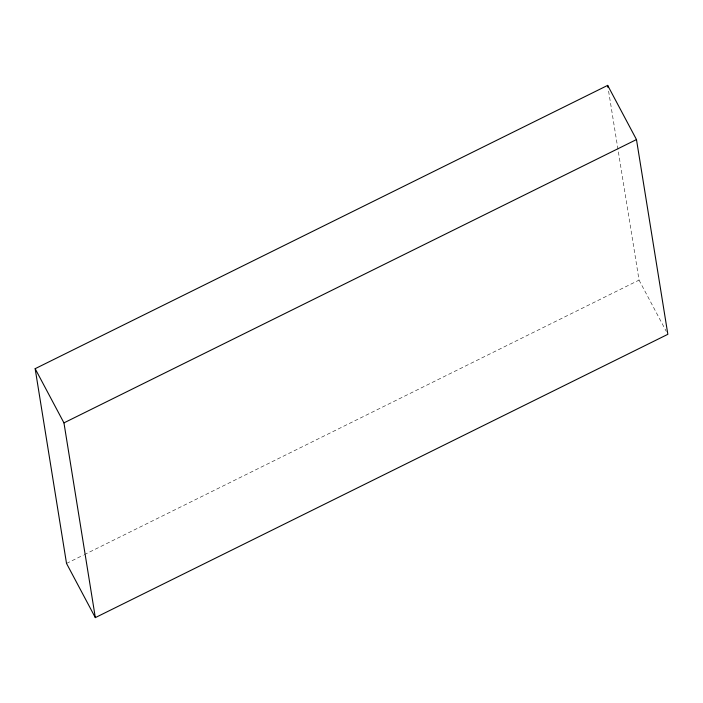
<?xml version="1.0" encoding="UTF-8"?>
<svg xmlns="http://www.w3.org/2000/svg" width="703" height="703" viewBox="0 0 703 703"><rect width="100%" height="100%" fill="white"/><g stroke="black" fill="none" stroke-linecap="round" stroke-linejoin="round"><path stroke-width="0.53" stroke-dasharray="3.52 2.64" d="M66.521 563.437L83.244 555.168M84.228 554.676L639.045 280.128L608.543 90.784M639.045 280.128L666.303 331.412"/><path stroke-width="1.05" d="M35.15 368.688L607.673 85.379L636.479 139.563L667.85 334.312L95.327 617.621L66.521 563.437L35.15 368.688L63.955 422.872L95.327 617.621M63.955 422.872L636.479 139.563M607.673 85.379L608.016 87.541"/></g></svg>
